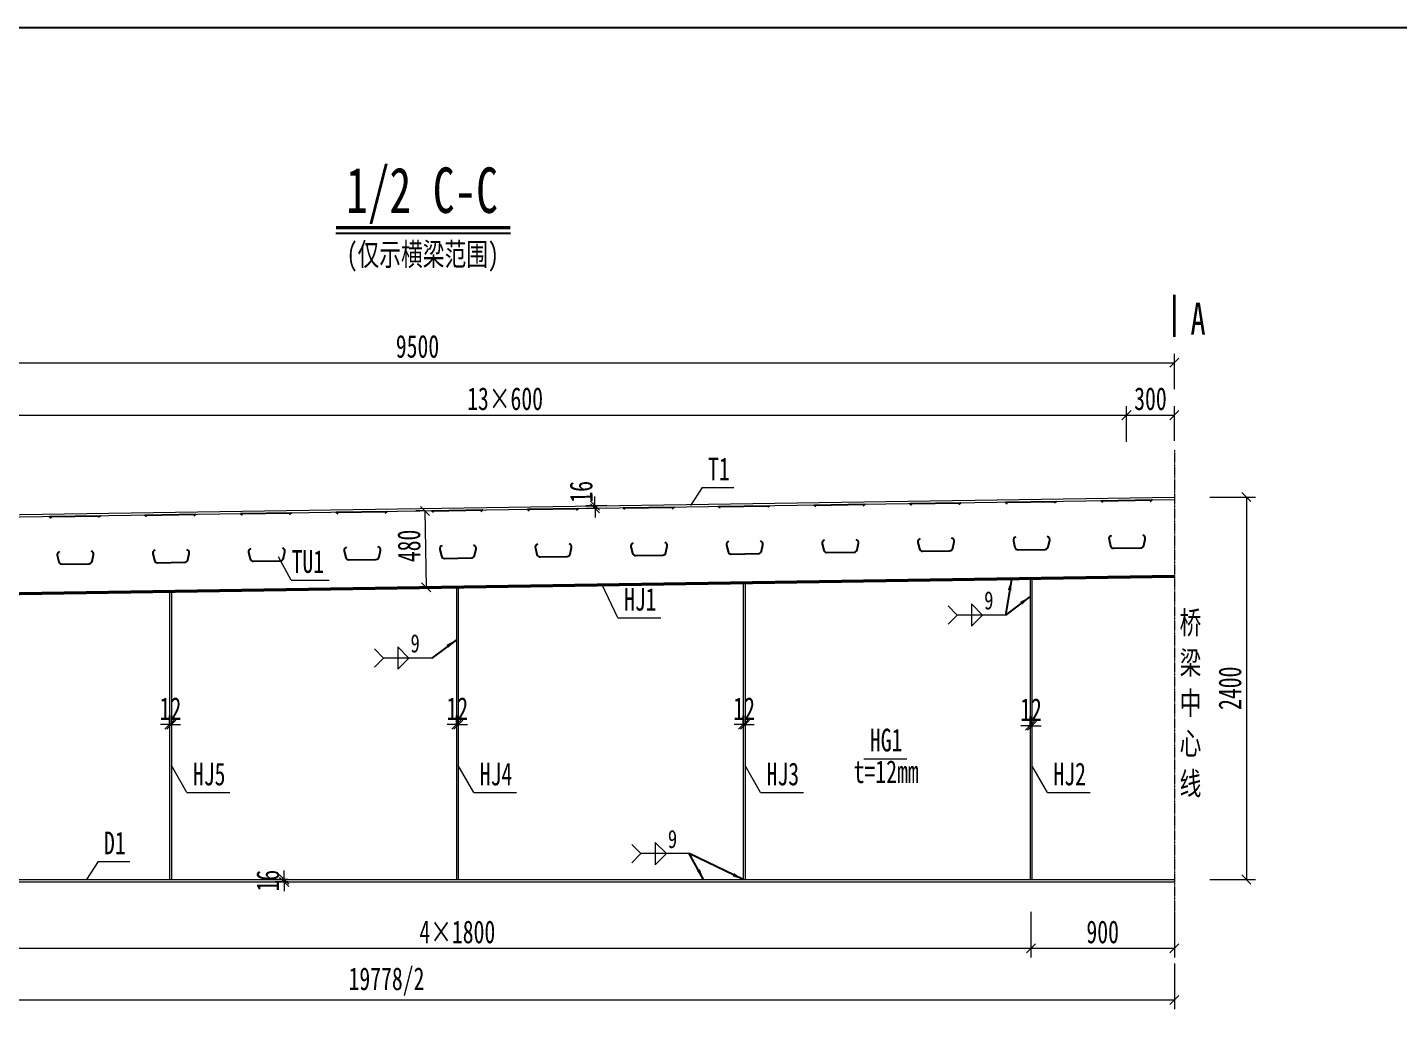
# Model space of a CAD drawing. Header units: millimetres. Extents: x 44597 to 300567, y -113054 to 73044.
# Drawn here: x 78083 to 86688, y -68109 to -61894 of the extents above; entities that cross this region are included whole.
import ezdxf
from ezdxf.enums import TextEntityAlignment as Align

# ---------------------------------------------------------------- set-up
doc = ezdxf.new("R2010")
doc.units = ezdxf.units.MM
doc.linetypes.add('CENTER2', pattern=[28.575, 19.05, -3.175, 3.175, -3.175])
doc.layers.get('Defpoints').update_dxf_attribs({"color": 8})
for name, color, linetype, lineweight in [('Dim', 4, 'Continuous', 15), ('中心线', 2, 'CENTER2', 15), ('文字', 7, 'Continuous', 15), ('标注线及字体', 2, 'Continuous', 15), ('粗线', 3, 'Continuous', 35), ('细实线', 4, 'Continuous', 15), ('钢板粗线', 1, 'Continuous', 25), ('钢板细线', 6, 'Continuous', 15)]:
    doc.layers.add(name, color=color, linetype=linetype, lineweight=lineweight)
doc.layers.add('Text', color=4, linetype='Continuous')
doc.styles.add('111', font='', dxfattribs={"width": 0.7})
doc.styles.add('BM_Dim', font='', dxfattribs={"width": 0.85})
doc.styles.add('SMEDI', font='', dxfattribs={"width": 0.75})
doc.styles.get("Standard").update_dxf_attribs({"font": ''})
doc.styles.get('111').set_extended_font_data('仿宋_GB2312')
doc.styles.get('BM_Dim').set_extended_font_data('仿宋_GB2312')
doc.styles.get('SMEDI').set_extended_font_data('仿宋_GB2312')
doc.styles.get('Standard').set_extended_font_data('仿宋_GB2312')
doc.dimstyles.new('200', dxfattribs={"dimscale": 0, "dimtxt": 2.5, "dimasz": 1, "dimexe": 1, "dimexo": 1, "dimgap": 0.6, "dimtad": 1, "dimdec": 0, "dimdsep": 46, "dimtxsty": '111', "dimblk": 'OBLIQUE', "dimcen": 0, "dimclrd": 4, "dimclre": 4, "dimclrt": 4, "dimadec": 1, "dimazin": 2, "dimtfac": 1, "dimtdec": 0, "dimtix": 1, "dimtmove": 2, "dimatfit": 3, "dimfxl": 4, "dimfxlon": 1, "dimtolj": 1, "dimlwd": -1, "dimlwe": -1, "dimarcsym": 0})
doc.dimstyles.new('MSteel_1.0_1.0', dxfattribs={"dimtxt": 3, "dimasz": 1.2, "dimexe": 1, "dimexo": 1, "dimgap": 1, "dimtad": 3, "dimtoh": 1, "dimdec": 0, "dimzin": 0, "dimdsep": 46, "dimtxsty": 'Standard', "dimblk": 'ARCHTICK', "dimcen": 0.09, "dimclrd": 3, "dimclre": 3, "dimadec": 0, "dimazin": 0, "dimtfac": 1, "dimtdec": 4, "dimtofl": 0, "dimtmove": 0, "dimatfit": 3, "dimfxl": 1, "dimtolj": 1, "dimtzin": 0, "dimarcsym": 0})

# ---------------------------------------------------------------- blocks, each defined once
blk = doc.blocks.new('U型肋1')
at = {"layer": 'Defpoints'}
blk.add_line((-160, 0), (160, 0), dxfattribs=at)
at = {"layer": '钢板粗线', "color": 6}
for p, q in [((147.8, -9.7), (160, 0)), ((-147.8, -9.7), (-160, 0))]:
    blk.add_line(p, q, dxfattribs=at)
blk.add_lwpolyline([(-98.8, -220.5, 0.414266), (-113.8, -244.5), (-104.5, -284.5, 0.348876), (-85, -300), (85, -300, 0.348876), (104.5, -284.5), (113.8, -244.5, 0.414091), (98.8, -220.5, 0.414091)], format="xyb", dxfattribs=at)
blk = doc.blocks.new('_Oblique')
at = {"color": 0, "linetype": 'ByBlock', "lineweight": -2}
blk.add_line((-0.5, -0.5), (0.5, 0.5), dxfattribs=at)
blk = doc.blocks.new('*D565')
at = {"layer": 'Defpoints', "color": 0, "transparency": 16777216}
for p in [(85280.8, -63999), (85280.8, -64222.7), (75780.8, -64984.4)]:
    blk.add_point(p, dxfattribs=at)
at = {"layer": '细实线', "color": 4, "transparency": 16777216}
for p, q in [((75780.8, -64227.6), (75780.8, -63941.9)), ((75780.8, -63999), (85280.8, -63999)), ((85280.8, -64165.6), (85280.8, -63941.9))]:
    blk.add_line(p, q, dxfattribs=at)
at = {"layer": '细实线', "color": 4, "transparency": 16777216, "xscale": 57.14285714285715, "yscale": 57.14285714285715, "zscale": 57.14285714285715, "rotation": 180}
blk.add_blockref('_Oblique', (75780.8, -63999), dxfattribs=at)
at = {"layer": '细实线', "color": 4, "transparency": 16777216, "xscale": 57.14285714285715, "yscale": 57.14285714285715, "zscale": 57.14285714285715}
blk.add_blockref('_Oblique', (85280.8, -63999), dxfattribs=at)
at = {"layer": '细实线', "color": 4, "transparency": 16777216, "insert": (80530.8, -63896.8), "char_height": 142.86, "attachment_point": 5, "style": '111'}
blk.add_mtext('\\A1;9500', dxfattribs=at)
blk = doc.blocks.new('*D566')
at = {"layer": 'Defpoints', "color": 0, "transparency": 16777216}
for p in [(84980.5, -64327.7), (84980.5, -64551.4), (77180.5, -64979.4)]:
    blk.add_point(p, dxfattribs=at)
at = {"layer": '细实线', "color": 4, "transparency": 16777216}
for p, q in [((77180.5, -64556.3), (77180.5, -64270.5)), ((84980.5, -64494.3), (84980.5, -64270.5)), ((77180.5, -64327.7), (84980.5, -64327.7))]:
    blk.add_line(p, q, dxfattribs=at)
at = {"layer": '细实线', "color": 4, "transparency": 16777216, "xscale": 57.14285714285715, "yscale": 57.14285714285715, "zscale": 57.14285714285715, "rotation": 180}
blk.add_blockref('_Oblique', (77180.5, -64327.7), dxfattribs=at)
at = {"layer": '细实线', "color": 4, "transparency": 16777216, "xscale": 57.14285714285715, "yscale": 57.14285714285715, "zscale": 57.14285714285715}
blk.add_blockref('_Oblique', (84980.5, -64327.7), dxfattribs=at)
at = {"layer": '细实线', "color": 4, "transparency": 16777216, "insert": (81080.5, -64225.4), "char_height": 142.86, "attachment_point": 5, "style": '111'}
blk.add_mtext('\\A1;13×600', dxfattribs=at)
blk = doc.blocks.new('*D568')
at = {"layer": 'Defpoints', "color": 0, "transparency": 16777216}
for p in [(85280.5, -64327.7), (84980.5, -64551.4), (85280.5, -64546.9)]:
    blk.add_point(p, dxfattribs=at)
at = {"layer": '细实线', "color": 4, "transparency": 16777216}
for p, q in [((84980.5, -64494.3), (84980.5, -64270.5)), ((85280.5, -64489.8), (85280.5, -64270.5)), ((84980.5, -64327.7), (85280.5, -64327.7))]:
    blk.add_line(p, q, dxfattribs=at)
at = {"layer": '细实线', "color": 4, "transparency": 16777216, "xscale": 57.14285714285715, "yscale": 57.14285714285715, "zscale": 57.14285714285715, "rotation": 180}
blk.add_blockref('_Oblique', (84980.5, -64327.7), dxfattribs=at)
at = {"layer": '细实线', "color": 4, "transparency": 16777216, "xscale": 57.14285714285715, "yscale": 57.14285714285715, "zscale": 57.14285714285715}
blk.add_blockref('_Oblique', (85280.5, -64327.7), dxfattribs=at)
at = {"layer": '细实线', "color": 4, "transparency": 16777216, "insert": (85130.5, -64225.4), "char_height": 142.86, "attachment_point": 5, "style": '111'}
blk.add_mtext('\\A1;300', dxfattribs=at)
blk = doc.blocks.new('*D570')
at = {"layer": 'Defpoints', "color": 0, "transparency": 16777216}
for p in [(85280.5, -64841.9), (85280.8, -67241.9), (85732.3, -67241.9)]:
    blk.add_point(p, dxfattribs=at)
at = {"layer": '细实线', "color": 4, "transparency": 16777216}
for p, q in [((85503.7, -64841.9), (85789.4, -64841.9)), ((85732.3, -64841.9), (85732.3, -67241.9)), ((85503.7, -67241.9), (85789.4, -67241.9))]:
    blk.add_line(p, q, dxfattribs=at)
at = {"layer": '细实线', "color": 4, "transparency": 16777216, "xscale": 57.14285714285715, "yscale": 57.14285714285715, "zscale": 57.14285714285715}
for p, rotation in [((85732.3, -64841.9), 90), ((85732.3, -67241.9), 270)]:
    blk.add_blockref('_Oblique', p, dxfattribs=dict(at, rotation=rotation))
at = {"layer": '细实线', "color": 4, "transparency": 16777216, "insert": (85630, -66041.9), "char_height": 142.86, "attachment_point": 5, "rotation": 90, "style": '111'}
blk.add_mtext('\\A1;2400', dxfattribs=at)
blk = doc.blocks.new('*D571')
at = {"layer": 'Defpoints', "color": 0, "transparency": 16777216}
for p in [(79694.5, -67257.9), (79775.4, -67241.9), (79775.4, -67257.9)]:
    blk.add_point(p, dxfattribs=at)
at = {"layer": '细实线', "color": 4, "transparency": 16777216}
for p, q in [((79694.5, -67241.9), (79694.5, -67184.7)), ((79718.3, -67241.9), (79637.4, -67241.9)), ((79718.3, -67257.9), (79637.4, -67257.9)), ((79694.5, -67241.9), (79694.5, -67257.9)), ((79694.5, -67257.9), (79694.5, -67315))]:
    blk.add_line(p, q, dxfattribs=at)
at = {"layer": '细实线', "color": 4, "transparency": 16777216, "xscale": 57.14285714285715, "yscale": 57.14285714285715, "zscale": 57.14285714285715}
for p, rotation in [((79694.5, -67241.9), 270), ((79694.5, -67257.9), 90)]:
    blk.add_blockref('_Oblique', p, dxfattribs=dict(at, rotation=rotation))
at = {"layer": '细实线', "color": 4, "transparency": 16777216, "insert": (79592.3, -67249.9), "char_height": 142.86, "attachment_point": 5, "rotation": 90, "style": '111'}
blk.add_mtext('\\A1;16', dxfattribs=at)
blk = doc.blocks.new('*D573')
at = {"layer": 'Defpoints', "color": 0, "transparency": 16777216}
for p in [(78974.8, -66287.3), (78986.8, -66270.3), (78986.8, -66287.3)]:
    blk.add_point(p, dxfattribs=at)
at = {"layer": '细实线', "color": 4, "transparency": 16777216}
for p, q in [((78974.8, -66270.3), (78974.8, -66213.2)), ((78986.8, -66270.3), (78986.8, -66213.2)), ((78974.8, -66270.3), (78917.6, -66270.3)), ((78974.8, -66270.3), (78986.8, -66270.3)), ((78986.8, -66270.3), (79043.9, -66270.3))]:
    blk.add_line(p, q, dxfattribs=at)
at = {"layer": '细实线', "color": 4, "transparency": 16777216, "xscale": 57.14285714285715, "yscale": 57.14285714285715, "zscale": 57.14285714285715}
blk.add_blockref('_Oblique', (78974.8, -66270.3), dxfattribs=at)
at = {"layer": '细实线', "color": 4, "transparency": 16777216, "xscale": 57.14285714285715, "yscale": 57.14285714285715, "zscale": 57.14285714285715, "rotation": 180}
blk.add_blockref('_Oblique', (78986.8, -66270.3), dxfattribs=at)
at = {"layer": '细实线', "color": 4, "transparency": 16777216, "insert": (78980.8, -66169.6), "char_height": 142.86, "attachment_point": 5, "style": '111'}
blk.add_mtext('\\A1;12', dxfattribs=at)
blk = doc.blocks.new('*D574')
at = {"layer": 'Defpoints', "color": 0, "transparency": 16777216}
for p in [(80774.8, -66287.3), (80786.8, -66270.3), (80786.8, -66287.3)]:
    blk.add_point(p, dxfattribs=at)
at = {"layer": '细实线', "color": 4, "transparency": 16777216}
for p, q in [((80774.8, -66270.3), (80774.8, -66213.2)), ((80786.8, -66270.3), (80786.8, -66213.2)), ((80774.8, -66270.3), (80717.6, -66270.3)), ((80774.8, -66270.3), (80786.8, -66270.3)), ((80786.8, -66270.3), (80843.9, -66270.3))]:
    blk.add_line(p, q, dxfattribs=at)
at = {"layer": '细实线', "color": 4, "transparency": 16777216, "xscale": 57.14285714285715, "yscale": 57.14285714285715, "zscale": 57.14285714285715}
blk.add_blockref('_Oblique', (80774.8, -66270.3), dxfattribs=at)
at = {"layer": '细实线', "color": 4, "transparency": 16777216, "xscale": 57.14285714285715, "yscale": 57.14285714285715, "zscale": 57.14285714285715, "rotation": 180}
blk.add_blockref('_Oblique', (80786.8, -66270.3), dxfattribs=at)
at = {"layer": '细实线', "color": 4, "transparency": 16777216, "insert": (80780.8, -66169.6), "char_height": 142.86, "attachment_point": 5, "style": '111'}
blk.add_mtext('\\A1;12', dxfattribs=at)
blk = doc.blocks.new('*D575')
at = {"layer": 'Defpoints', "color": 0, "transparency": 16777216}
for p in [(82574.8, -66287.3), (82586.8, -66270.3), (82586.8, -66287.3)]:
    blk.add_point(p, dxfattribs=at)
at = {"layer": '细实线', "color": 4, "transparency": 16777216}
for p, q in [((82574.8, -66270.3), (82574.8, -66213.2)), ((82586.8, -66270.3), (82586.8, -66213.2)), ((82574.8, -66270.3), (82517.6, -66270.3)), ((82574.8, -66270.3), (82586.8, -66270.3)), ((82586.8, -66270.3), (82643.9, -66270.3))]:
    blk.add_line(p, q, dxfattribs=at)
at = {"layer": '细实线', "color": 4, "transparency": 16777216, "xscale": 57.14285714285715, "yscale": 57.14285714285715, "zscale": 57.14285714285715}
blk.add_blockref('_Oblique', (82574.8, -66270.3), dxfattribs=at)
at = {"layer": '细实线', "color": 4, "transparency": 16777216, "xscale": 57.14285714285715, "yscale": 57.14285714285715, "zscale": 57.14285714285715, "rotation": 180}
blk.add_blockref('_Oblique', (82586.8, -66270.3), dxfattribs=at)
at = {"layer": '细实线', "color": 4, "transparency": 16777216, "insert": (82580.8, -66169.6), "char_height": 142.86, "attachment_point": 5, "style": '111'}
blk.add_mtext('\\A1;12', dxfattribs=at)
blk = doc.blocks.new('*D576')
at = {"layer": 'Defpoints', "color": 0, "transparency": 16777216}
for p in [(84380.8, -67305.3), (85280.8, -67305.3), (85280.8, -67674.2)]:
    blk.add_point(p, dxfattribs=at)
at = {"layer": '细实线', "color": 4, "transparency": 16777216}
for p, q in [((84380.8, -67445.6), (84380.8, -67731.3)), ((85280.8, -67445.6), (85280.8, -67731.3)), ((84380.8, -67674.2), (85280.8, -67674.2))]:
    blk.add_line(p, q, dxfattribs=at)
at = {"layer": '细实线', "color": 4, "transparency": 16777216, "xscale": 57.14285714285715, "yscale": 57.14285714285715, "zscale": 57.14285714285715, "rotation": 180}
blk.add_blockref('_Oblique', (84380.8, -67674.2), dxfattribs=at)
at = {"layer": '细实线', "color": 4, "transparency": 16777216, "xscale": 57.14285714285715, "yscale": 57.14285714285715, "zscale": 57.14285714285715}
blk.add_blockref('_Oblique', (85280.8, -67674.2), dxfattribs=at)
at = {"layer": '细实线', "color": 4, "transparency": 16777216, "insert": (84830.8, -67572), "char_height": 142.86, "attachment_point": 5, "style": '111'}
blk.add_mtext('\\A1;900', dxfattribs=at)
blk = doc.blocks.new('*D577')
at = {"layer": 'Defpoints', "color": 0, "transparency": 16777216}
for p in [(77180.8, -67241.9), (84380.8, -67305.3), (84380.8, -67674.2)]:
    blk.add_point(p, dxfattribs=at)
at = {"layer": '细实线', "color": 4, "transparency": 16777216}
for p, q in [((77180.8, -67445.6), (77180.8, -67731.3)), ((84380.8, -67445.6), (84380.8, -67731.3)), ((77180.8, -67674.2), (84380.8, -67674.2))]:
    blk.add_line(p, q, dxfattribs=at)
at = {"layer": '细实线', "color": 4, "transparency": 16777216, "xscale": 57.14285714285715, "yscale": 57.14285714285715, "zscale": 57.14285714285715, "rotation": 180}
blk.add_blockref('_Oblique', (77180.8, -67674.2), dxfattribs=at)
at = {"layer": '细实线', "color": 4, "transparency": 16777216, "xscale": 57.14285714285715, "yscale": 57.14285714285715, "zscale": 57.14285714285715}
blk.add_blockref('_Oblique', (84380.8, -67674.2), dxfattribs=at)
at = {"layer": '细实线', "color": 4, "transparency": 16777216, "insert": (80780.8, -67572), "char_height": 142.86, "attachment_point": 5, "style": '111'}
blk.add_mtext('\\A1;4×1800', dxfattribs=at)
blk = doc.blocks.new('*D579')
at = {"layer": 'Defpoints', "color": 0, "transparency": 16777216}
for p in [(75391.9, -67261.9), (85280.5, -67457), (75391.9, -67998.8)]:
    blk.add_point(p, dxfattribs=at)
at = {"layer": '细实线', "color": 4, "transparency": 16777216}
for p, q in [((75391.9, -67770.2), (75391.9, -68056)), ((85280.5, -67770.2), (85280.5, -68056)), ((85280.5, -67998.8), (75391.9, -67998.8))]:
    blk.add_line(p, q, dxfattribs=at)
at = {"layer": '细实线', "color": 4, "transparency": 16777216, "xscale": 57.14285714285715, "yscale": 57.14285714285715, "zscale": 57.14285714285715, "rotation": 180}
blk.add_blockref('_Oblique', (75391.9, -67998.8), dxfattribs=at)
at = {"layer": '细实线', "color": 4, "transparency": 16777216, "xscale": 57.14285714285715, "yscale": 57.14285714285715, "zscale": 57.14285714285715}
blk.add_blockref('_Oblique', (85280.5, -67998.8), dxfattribs=at)
at = {"layer": '细实线', "color": 4, "transparency": 16777216, "insert": (80336.2, -67882.3), "char_height": 142.857, "attachment_point": 5, "style": '111'}
blk.add_mtext('\\A1;19778/2', dxfattribs=at)
blk = doc.blocks.new('_ArchTick')
at = {"color": 0, "linetype": 'ByBlock', "const_width": 0.15}
blk.add_lwpolyline([(-0.5, -0.5), (0.5, 0.5)], dxfattribs=at)
blk = doc.blocks.new('角焊缝1')
at = {"layer": 'Dim'}
blk.add_line((-3101.17, 370.22), (-3106.48, 370.22), dxfattribs=at)
blk.add_lwpolyline([(-3107.48, 369.22), (-3106.48, 370.22), (-3107.48, 371.22)], dxfattribs=at)
blk.add_lwpolyline([(-3104.91, 371.45), (-3104.91, 368.99), (-3103.68, 370.22)], close=True, dxfattribs=at)
blk = doc.blocks.new('*D580')
at = {"layer": 'Defpoints', "color": 0, "transparency": 16777216}
for p in [(80623.3, -64927.7), (80584.9, -65408.4), (80630.5, -65407.7)]:
    blk.add_point(p, dxfattribs=at)
at = {"layer": '细实线', "color": 4, "transparency": 16777216}
for p, q in [((80577.7, -64928.4), (80520.6, -64929.3)), ((80577.7, -64928.4), (80584.9, -65408.4)), ((80584.9, -65408.4), (80527.8, -65409.2))]:
    blk.add_line(p, q, dxfattribs=at)
at = {"layer": '细实线', "color": 4, "transparency": 16777216, "xscale": 57.14285714285715, "yscale": 57.14285714285715, "zscale": 57.14285714285715}
for p, rotation in [((80577.7, -64928.4), 90.85937224365443), ((80584.9, -65408.4), 270.8593722436544)]:
    blk.add_blockref('_Oblique', p, dxfattribs=dict(at, rotation=rotation))
at = {"layer": '细实线', "color": 4, "transparency": 16777216, "insert": (80478.4, -65148.7), "char_height": 142.86, "attachment_point": 5, "rotation": 90.85937, "style": '111'}
blk.add_mtext('\\A1;480', dxfattribs=at)
blk = doc.blocks.new('*D581')
at = {"layer": 'Defpoints', "color": 0, "transparency": 16777216}
for p in [(84374.8, -66293.7), (84386.8, -66276.7), (84386.8, -66293.7)]:
    blk.add_point(p, dxfattribs=at)
at = {"layer": '细实线', "color": 4, "transparency": 16777216}
for p, q in [((84374.8, -66276.7), (84374.8, -66219.5)), ((84386.8, -66276.7), (84386.8, -66219.5)), ((84374.8, -66276.7), (84317.6, -66276.7)), ((84374.8, -66276.7), (84386.8, -66276.7)), ((84386.8, -66276.7), (84443.9, -66276.7))]:
    blk.add_line(p, q, dxfattribs=at)
at = {"layer": '细实线', "color": 4, "transparency": 16777216, "xscale": 57.14285714285715, "yscale": 57.14285714285715, "zscale": 57.14285714285715}
blk.add_blockref('_Oblique', (84374.8, -66276.7), dxfattribs=at)
at = {"layer": '细实线', "color": 4, "transparency": 16777216, "xscale": 57.14285714285715, "yscale": 57.14285714285715, "zscale": 57.14285714285715, "rotation": 180}
blk.add_blockref('_Oblique', (84386.8, -66276.7), dxfattribs=at)
at = {"layer": '细实线', "color": 4, "transparency": 16777216, "insert": (84380.8, -66176), "char_height": 142.86, "attachment_point": 5, "style": '111'}
blk.add_mtext('\\A1;12', dxfattribs=at)
blk = doc.blocks.new('*D582')
at = {"layer": 'Defpoints', "color": 0, "transparency": 16777216}
for p in [(81644.9, -64912.4), (81776, -64894.4), (81776.2, -64910.4)]:
    blk.add_point(p, dxfattribs=at)
at = {"layer": '细实线', "color": 4, "transparency": 16777216}
for p, q in [((81644.6, -64896.4), (81643.8, -64839.3)), ((81718.8, -64895.3), (81587.5, -64897.3)), ((81719.1, -64911.3), (81587.7, -64913.3)), ((81644.6, -64896.4), (81644.9, -64912.4)), ((81644.9, -64912.4), (81645.7, -64969.5))]:
    blk.add_line(p, q, dxfattribs=at)
at = {"layer": '细实线', "color": 4, "transparency": 16777216, "xscale": 57.14285714285715, "yscale": 57.14285714285715, "zscale": 57.14285714285715}
for p, rotation in [((81644.6, -64896.4), 270.8593722436533), ((81644.9, -64912.4), 90.85937224365327)]:
    blk.add_blockref('_Oblique', p, dxfattribs=dict(at, rotation=rotation))
at = {"layer": '细实线', "color": 4, "transparency": 16777216, "insert": (81558.6, -64808.9), "char_height": 142.86, "attachment_point": 5, "rotation": 90.85937, "style": '111'}
blk.add_mtext('\\A1;16', dxfattribs=at)

msp = doc.modelspace()

# ---------------------------------------------------------------- linework, layer by layer
at = {"color": 4}
msp.add_line((80019.4, -63184.5), (81113.7, -63184.5), dxfattribs=at)
at = {"color": 6, "const_width": 20.6}
msp.add_lwpolyline([(80019.4, -63150.2), (81113.7, -63150.2)], dxfattribs=at)
at = {"layer": 'Defpoints'}
msp.add_line((75691.2, -65481.8), (85280.5, -65337.9), dxfattribs=at)
msp.add_lwpolyline([(69566.6, -61894.1), (91566.6, -61894.1), (91566.6, -76511.3), (69566.6, -76511.3)], close=True, dxfattribs=at)
at = {"layer": '中心线', "ltscale": 0.3}
msp.add_line((85280.5, -64546.8), (85280.5, -67476.3), dxfattribs=at)
at = {"layer": '粗线'}
msp.add_line((85282.3, -63836.8), (85282.3, -63573.5), dxfattribs=at)
at = {"layer": '细实线'}
for p, q in [((82317, -64782.4), (82244.2, -64895.6)), ((82317, -64782.4), (82516.5, -64782.4)), ((79738.2, -65363.7), (79657.7, -65217.1)), ((79738.2, -65363.7), (79976.1, -65363.7)), ((81789.1, -65600.7), (81690.7, -65391.8)), ((81789.1, -65600.7), (82057.8, -65600.7)), ((83332.4, -66484.3), (83601.2, -66484.3)), ((79084.1, -66697.2), (78986.4, -66526.9)), ((80884.1, -66697.2), (80786.4, -66526.9)), ((82684.1, -66697.2), (82586.4, -66526.9)), ((84484.1, -66697.2), (84386.4, -66526.9)), ((79084.1, -66697.2), (79352.9, -66697.2)), ((80884.1, -66697.2), (81152.9, -66697.2)), ((82684.1, -66697.2), (82952.9, -66697.2)), ((84484.1, -66697.2), (84752.9, -66697.2)), ((78526.5, -67130), (78454.7, -67241.9)), ((78526.5, -67130), (78726.1, -67130))]:
    msp.add_line(p, q, dxfattribs=at)
at = {"layer": '钢板细线'}
for p, q in [((75690, -65487.8), (85280.8, -65343.9)), ((75692.4, -65475.7), (85280.8, -65331.9)), ((82574.8, -65384.5), (82574.8, -67241.9)), ((82586.8, -65384.3), (82586.8, -67241.9)), ((84374.8, -65357.5), (84374.8, -67241.9)), ((84386.8, -65357.3), (84386.8, -67241.9)), ((78974.8, -65438.5), (78974.8, -67241.9)), ((78986.8, -65438.3), (78986.8, -67241.9)), ((80774.8, -65411.5), (80774.8, -67241.9)), ((80786.8, -65411.3), (80786.8, -67241.9)), ((75391.9, -67241.9), (85280.8, -67241.9)), ((75391.9, -67257.9), (85280.8, -67257.9))]:
    msp.add_line(p, q, dxfattribs=at)
at = {"layer": '钢板细线', "elevation": 0}
for points in [[(74970.8, -64996.5), (85280.5, -64841.9)], [(74970.8, -65012.5), (85280.8, -64857.9)]]:
    msp.add_lwpolyline(points, dxfattribs=at)

# ---------------------------------------------------------------- block references
at = {"layer": '细实线', "color": 8, "xscale": 57.1428571428572, "yscale": 57.1428571428572, "zscale": 57.1428571428572}
for p in [(261430.6, -86737.7), (257830.6, -87007.7), (259445.7, -88235.5)]:
    msp.add_blockref('角焊缝1', p, dxfattribs=at)
at = {"layer": '钢板细线', "rotation": 0.8593722436391068}
for p in [(83780.7, -64880.4), (84380.7, -64871.4), (84980.7, -64862.4), (78380.7, -64961.4), (78980.7, -64952.4), (79580.7, -64943.4), (80180.7, -64934.4), (80780.7, -64925.4), (81380.7, -64916.4), (81980.7, -64907.4), (82580.7, -64898.4), (83180.7, -64889.4)]:
    msp.add_blockref('U型肋1', p, dxfattribs=at)

# ---------------------------------------------------------------- texts
at = {"layer": 'Text', "style": 'SMEDI', "width": 0.75}
for p in [(84087, -65490.1), (80487, -65760.1), (82102.1, -66987.9)]:
    msp.add_text('9', height=114.3, dxfattribs=at).set_placement(p, align=Align.MIDDLE_LEFT)
at = {"layer": '文字', "style": 'BM_Dim', "width": 0.7}
for s, height, p in [('(仅示横梁范围)', 142.86, (80563.9, -63432.2)), ('T1', 142.86, (82421.9, -64779.3)), ('TU1', 142.86, (79843.1, -65360.7)), ('HJ1', 142.86, (81928.6, -65597.6)), ('桥', 142.9, (85381.7, -65744.1)), ('梁', 142.9, (85381.7, -65996.7)), ('中', 142.9, (85381.7, -66249.3)), ('HG1', 142.86, (83471.9, -66481.2)), ('心', 142.9, (85381.7, -66501.8)), ('HJ5', 142.86, (79223.6, -66694.1)), ('HJ4', 142.86, (81023.6, -66694.1)), ('HJ3', 142.86, (82823.6, -66694.1)), ('t=12mm', 142.86, (83471.9, -66679.6)), ('HJ2', 142.86, (84623.6, -66694.1)), ('线', 142.9, (85381.7, -66754.4)), ('D1', 142.86, (78631.5, -67127))]:
    msp.add_text(s, height=height, dxfattribs=at).set_placement(p, align=Align.BOTTOM_CENTER)
msp.add_text('A', height=200, dxfattribs=at).set_placement((85429.1, -63822.5), align=Align.CENTER)
at = {"layer": '标注线及字体', "style": '111', "width": 0.7}
msp.add_text('1/2 C-C', height=285.71, dxfattribs=at).set_placement((80559, -62939.2), align=Align.MIDDLE)

# ---------------------------------------------------------------- dimensions: what is measured, and where the dimension line sits
at = {"layer": '细实线'}
for base, p1, p2, override, picture, middle in [((85280.8, -63999), (75780.8, -64984.4), (85280.8, -64222.7), {"dimscale": 57.142857, "dimtxsty": '111', "dimblk": 'Oblique'}, '*D565', (80530.8, -63896.8)), ((85280.5, -64327.7), (84980.5, -64551.4), (85280.5, -64546.9), {"dimscale": 57.142857, "dimblk": 'Oblique'}, '*D568', (85130.5, -64225.4)), ((78986.8, -66270.3), (78974.8, -66287.3), (78986.8, -66287.3), {"dimscale": 57.142857, "dimblk": 'Oblique'}, '*D573', (78980.8, -66169.6)), ((80786.8, -66270.3), (80774.8, -66287.3), (80786.8, -66287.3), {"dimscale": 57.142857, "dimblk": 'Oblique'}, '*D574', (80780.8, -66169.6)), ((82586.8, -66270.3), (82574.8, -66287.3), (82586.8, -66287.3), {"dimscale": 57.142857, "dimblk": 'Oblique'}, '*D575', (82580.8, -66169.6)), ((84386.8, -66276.7), (84374.8, -66293.7), (84386.8, -66293.7), {"dimscale": 57.142857, "dimblk": 'Oblique'}, '*D581', (84380.8, -66176)), ((85280.8, -67674.2), (84380.8, -67305.3), (85280.8, -67305.3), {"dimscale": 57.142857, "dimblk": 'Oblique'}, '*D576', (84830.8, -67572))]:
    dim = msp.add_linear_dim(base=base, p1=p1, p2=p2, dimstyle='200', override=override, dxfattribs=at)
    dim.commit()
    dim.dimension.update_dxf_attribs({"geometry": picture, "text_midpoint": middle})
for base, p1, p2, text, picture, middle in [((84980.5, -64327.7), (77180.5, -64979.4), (84980.5, -64551.4), '13×600', '*D566', (81080.5, -64225.4)), ((75391.9, -67998.8), (85280.5, -67457), (75391.9, -67261.9), '19778/2', '*D579', (80336.2, -67882.3)), ((84380.8, -67674.2), (77180.8, -67241.9), (84380.8, -67305.3), '4×1800', '*D577', (80780.8, -67572))]:
    dim = msp.add_linear_dim(base=base, p1=p1, p2=p2, text=text, dimstyle='200', override={"dimscale": 57.142857, "dimtxsty": '111', "dimblk": 'Oblique'}, dxfattribs=at)
    dim.commit()
    dim.dimension.update_dxf_attribs({"geometry": picture, "text_midpoint": middle})
for base, p1, p2, picture, middle in [((81644.9, -64912.4), (81776, -64894.4), (81776.2, -64910.4), '*D582', (81558.6, -64808.9)), ((80584.9, -65408.4), (80623.3, -64927.7), (80630.5, -65407.7), '*D580', (80478.4, -65148.7))]:
    dim = msp.add_linear_dim(base=base, p1=p1, p2=p2, angle=270.85937, dimstyle='200', override={"dimscale": 57.142857, "dimblk": 'Oblique'}, dxfattribs=at)
    dim.commit()
    dim.dimension.update_dxf_attribs({"geometry": picture, "text_midpoint": middle, "dimtype": 161})
for base, p1, p2, picture, middle in [((85732.3, -67241.9), (85280.5, -64841.9), (85280.8, -67241.9), '*D570', (85630, -66041.9)), ((79694.5, -67257.9), (79775.4, -67241.9), (79775.4, -67257.9), '*D571', (79592.3, -67249.9))]:
    dim = msp.add_linear_dim(base=base, p1=p1, p2=p2, angle=90, dimstyle='200', override={"dimscale": 57.142857, "dimblk": 'Oblique'}, dxfattribs=at)
    dim.commit()
    dim.dimension.update_dxf_attribs({"geometry": picture, "text_midpoint": middle})

# ---------------------------------------------------------------- leaders
at = {"layer": 'Dim'}
for points in [[(84258.2, -65359.3), (84220.6, -65582.1)], [(84374.8, -65467), (84220.6, -65582.1)], [(80774.8, -65737), (80620.6, -65852.1)], [(82326.7, -67241.9), (82235.7, -67079.8)], [(82574.8, -67241.9), (82235.7, -67079.8)]]:
    msp.add_leader(points, dimstyle='MSteel_1.0_1.0', override={"dimscale": 57.142857, "dimclrd": 256}, dxfattribs=at)

doc.saveas('drawing.dxf')
